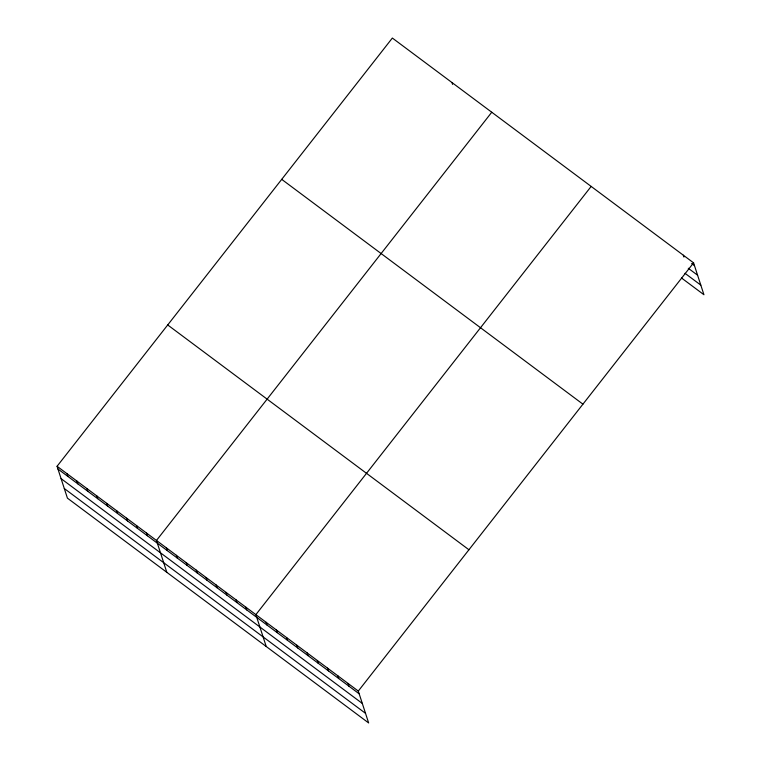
<?xml version="1.0" encoding="UTF-8"?>
<svg xmlns="http://www.w3.org/2000/svg" width="761" height="761" viewBox="0 0 761 761"><rect width="100%" height="100%" fill="white"/><g stroke="black" fill="none" stroke-linecap="round" stroke-linejoin="round"><path stroke-width="1.14" d="M57.065 466.274L358.288 691.074L368.647 722.95L67.425 498.151L57.065 466.274L392.353 38.05L693.575 262.849L703.935 294.726L681.59 278.05M491.758 112.238L156.471 540.453L166.83 572.339M591.164 186.416L255.867 614.641L266.226 646.517M358.288 691.074L693.575 262.849M691.673 263.506L694.47 265.589M688.277 268.262L697.59 275.206M684.986 273.304L700.814 285.118M281.713 179.358L582.926 404.158M167.715 324.957L468.928 549.756M57.96 469.014L359.173 693.813M61.08 478.631L362.303 703.43M64.304 488.533L365.518 713.333M683.33 255.211L683.93 257.037M451.996 82.559L452.586 84.385M348.043 683.426L348.938 686.165M337.808 675.787L338.693 678.527M327.563 668.139L328.457 670.879M317.318 660.5L318.212 663.24M307.083 652.852L307.967 655.592M296.838 645.214L297.732 647.953M286.593 637.566L287.487 640.305M276.357 629.927L277.242 632.667M266.112 622.279L267.006 625.019M245.927 607.221L246.821 609.961M235.986 599.801L236.88 602.541M226.055 592.381L226.94 595.121M216.114 584.962L216.999 587.701M206.174 577.542L207.059 580.291M196.233 570.132L197.118 572.871M186.293 562.712L187.177 565.452M176.352 555.292L177.237 558.032M166.412 547.872L167.296 550.612M146.531 533.033L147.415 535.773M136.59 525.613L137.475 528.362M126.649 518.203L127.534 520.943M116.709 510.783L117.594 513.523M106.768 503.363L107.653 506.103M96.828 495.944L97.722 498.683M86.887 488.524L87.781 491.264M76.947 481.104L77.841 483.844M67.006 473.684L67.9 476.434"/></g></svg>
